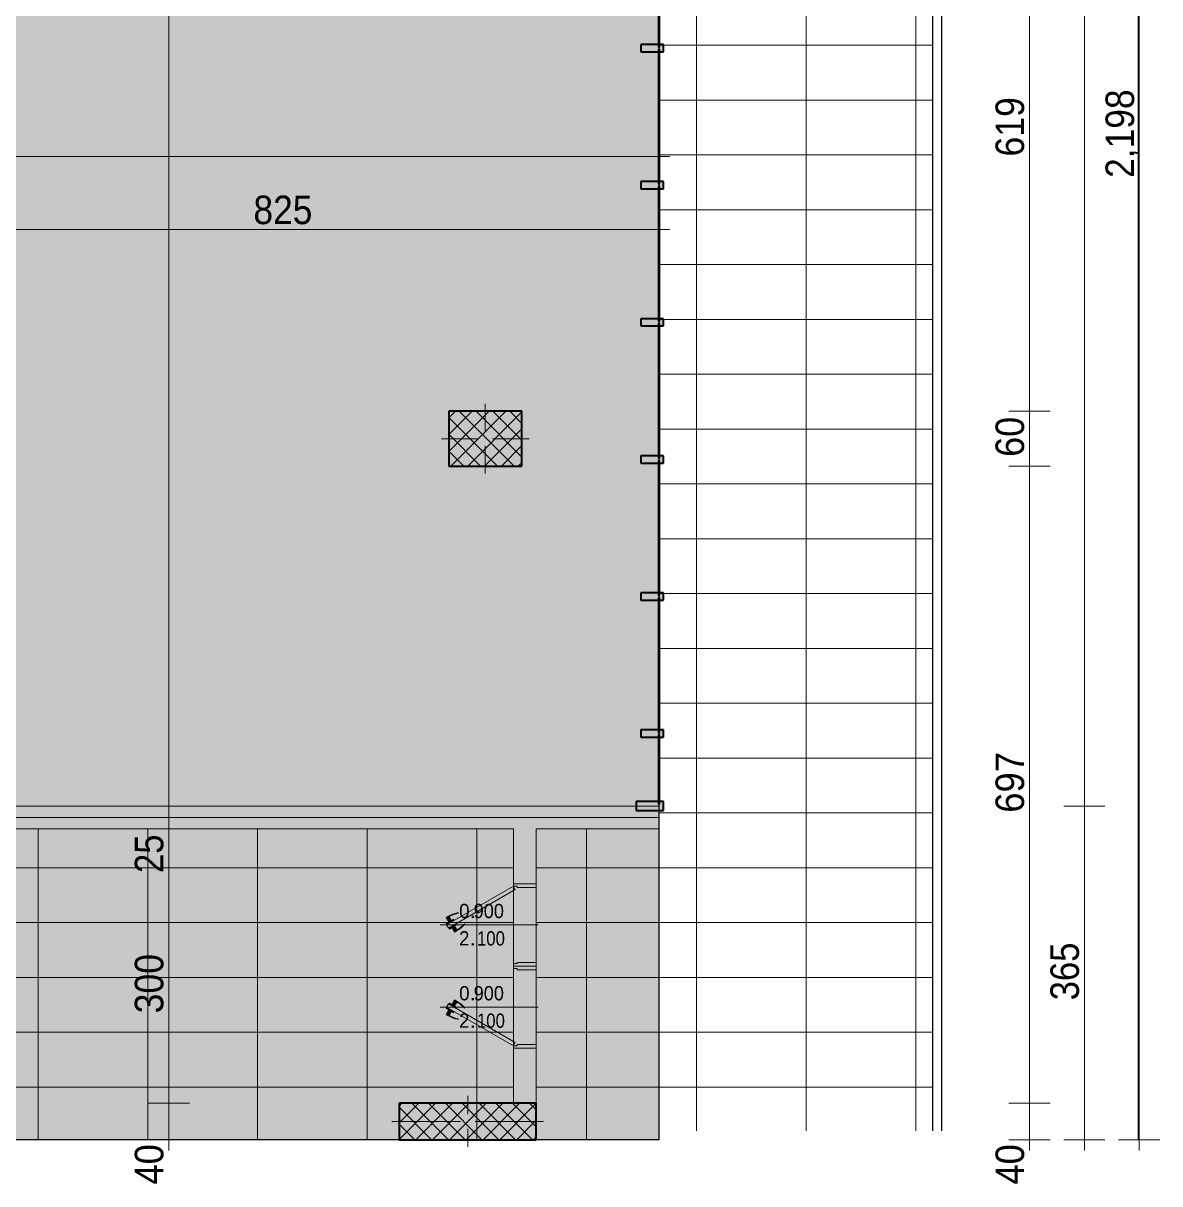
# Model space of a CAD drawing. Header units: centimetres. Extents: x -4080 to 264, y -122 to 2876.
# Drawn here: x -979 to 264, y 102 to 1372 of the extents above; entities that cross this region are included whole.
import ezdxf

# ---------------------------------------------------------------- set-up
doc = ezdxf.new("R2010")
doc.units = ezdxf.units.CM
for name, color, linetype, true_color in [('PDF_2D Drafting - General', 7, 'Continuous', 0x6a6a6a), ('PDF_Dimensioning - General', 7, 'Continuous', 0x0077b0), ('PDF_Structural - Bearing', 7, 'Continuous', 0xfd8379)]:
    doc.layers.add(name, color=color, linetype=linetype, true_color=true_color)
doc.layers.add('PDF_Finish - Wall', color=7, linetype='Continuous')
doc.styles.add('PDF Arial', font='arial.ttf')

msp = doc.modelspace()

# ---------------------------------------------------------------- hatches: boundary and pattern name
at = {"layer": 'PDF_2D Drafting - General', "true_color": 0xff9955, "transparency": 33554559}
msp.add_hatch(color=21, dxfattribs=at).paths.add_polyline_path([(-2086.6, 617.3), (-1962.3, 617.3), (-1962.3, 767.3), (-1840.7, 767.3), (-1840.7, 1069.8), (-1909.1, 1069.8), (-1909.1, 1558.8), (-1909.1, 2348.8), (-284, 2348.8), (-284, 502.8), (-1121.2, 502.8), (-1121.2, 900.6), (-1651.8, 900.6), (-1651.8, 490.5), (-1840.7, 490.5), (-2086.6, 490.5)])
at = {"layer": 'PDF_2D Drafting - General', "true_color": 0xe8e8e8, "transparency": 33554559}
msp.add_hatch(color=254, dxfattribs=at).paths.add_polyline_path([(-2088.7, 150.3), (-2088.7, 153), (-1354.3, 153), (-1354.3, 178), (-2076.2, 178), (-2076.2, 478), (-1354.3, 478), (-1354.3, 503), (-1354.3, 673.1), (-1354.3, 698), (-1354.3, 888.1), (-1133.7, 888.1), (-1133.7, 430.3), (-1108.6, 430.3), (-1108.6, 490.3), (-443.2, 490.3), (-443.2, 190.3), (-418.2, 190.3), (-418.2, 490.3), (-284, 490.3), (-284, 150.3)])
at = {"layer": 'PDF_Structural - Bearing', "true_color": 0xffffff, "transparency": 33554559}
for points in [[(-439.2, 427.5), (-443.2, 427.5), (-443.2, 430.3), (-418.2, 430.3), (-418.2, 426.3), (-439.2, 426.3)], [(-439.2, 427.5), (-443.2, 427.5), (-443.2, 430.3), (-418.2, 430.3), (-418.2, 426.3), (-439.2, 426.3)], [(-439.2, 343.1), (-439.2, 344.3), (-418.2, 344.3), (-418.2, 340.3), (-443.2, 340.3), (-443.2, 343.1)], [(-418.2, 344.3), (-418.2, 340.3), (-443.2, 340.3), (-443.2, 343.1), (-439.2, 343.1), (-439.2, 344.3)], [(-439.2, 337.5), (-443.2, 337.5), (-443.2, 340.3), (-418.2, 340.3), (-418.2, 336.3), (-439.2, 336.3)], [(-418.2, 336.3), (-439.2, 336.3), (-439.2, 337.5), (-443.2, 337.5), (-443.2, 340.3), (-418.2, 340.3)], [(-439.2, 253.1), (-439.2, 254.3), (-418.2, 254.3), (-418.2, 250.3), (-443.2, 250.3), (-443.2, 253.1)], [(-439.2, 253.1), (-439.2, 254.3), (-418.2, 254.3), (-418.2, 250.3), (-443.2, 250.3), (-443.2, 253.1)]]:
    msp.add_hatch(color=7, dxfattribs=at).paths.add_polyline_path(points)

# ---------------------------------------------------------------- linework, layer by layer
msp.add_lwpolyline([(240.5, 150.8), (240.5, 2348.8)])
at = {"layer": 'PDF_2D Drafting - General', "color": 254, "lineweight": 0, "true_color": 0xe8e8e8}
for points in [[(-243.1, 160), (-243.1, 2531.1)], [(-123.1, 160), (-123.1, 2531.1)], [(-3.1, 160), (-3.1, 2531.1)], [(-284, 1347.8), (15.2, 1347.8)], [(-284, 1287.8), (15.2, 1287.8)], [(-284, 1227.8), (15.2, 1227.8)], [(-284, 1167.8), (15.2, 1167.8)], [(-284, 1107.8), (15.2, 1107.8)], [(-284, 1047.8), (15.2, 1047.8)], [(-284, 987.8), (15.2, 987.8)], [(-284, 927.8), (15.2, 927.8)], [(-284, 867.8), (15.2, 867.8)], [(-284, 807.8), (15.2, 807.8)], [(-284, 747.8), (15.2, 747.8)], [(-284, 687.8), (15.2, 687.8)], [(-284, 627.8), (15.2, 627.8)], [(-284, 567.8), (15.2, 567.8)], [(-284, 507.8), (15.2, 507.8)], [(-443.2, 490.3), (-1108.6, 490.3)], [(-443.2, 190.3), (-443.2, 490.3)], [(-418.2, 490.3), (-418.2, 190.3)], [(-284, 490.3), (-418.2, 490.3)], [(-284, 150.3), (-284, 490.3)], [(-284, 447.8), (15.2, 447.8)], [(-284, 387.8), (15.2, 387.8)], [(-284, 327.8), (15.2, 327.8)], [(-284, 267.8), (15.2, 267.8)], [(-284, 207.8), (15.2, 207.8)], [(-418.2, 190.3), (-443.2, 190.3)], [(-2088.7, 150.3), (-284, 150.3)]]:
    msp.add_lwpolyline(points, dxfattribs=at)
at = {"layer": 'PDF_2D Drafting - General', "color": 216, "lineweight": 25, "true_color": 0x800080}
for points in [[(15.2, 2531.1), (15.2, 160)], [(25.2, 2531.1), (25.2, 160)], [(-284, 2348.8), (-284, 150.3)], [(-284, 150.3), (-2101.2, 150.3)]]:
    msp.add_lwpolyline(points, dxfattribs=at)
at = {"layer": 'PDF_2D Drafting - General', "color": 253, "lineweight": 20, "true_color": 0xaaaaaa}
for points in [[(-284, 502.8), (-284, 2348.8)], [(-1121.2, 502.8), (-284, 502.8)]]:
    msp.add_lwpolyline(points, dxfattribs=at)
at = {"layer": 'PDF_2D Drafting - General', "color": 7, "lineweight": 0, "true_color": 0xffffff}
for points in [[(-963.1, 150.3), (-963.1, 490.3)], [(-843.1, 150.3), (-843.1, 490.3)], [(-723.1, 150.3), (-723.1, 490.3)], [(-603.1, 150.3), (-603.1, 490.3)], [(-483.1, 150.3), (-483.1, 490.3)], [(-363.1, 150.3), (-363.1, 490.3)], [(-1108.6, 447.8), (-443.2, 447.8)], [(-418.2, 447.8), (-284, 447.8)], [(-2076.2, 387.8), (-443.2, 387.8)], [(-418.2, 387.8), (-284, 387.8)], [(-2076.2, 327.8), (-443.2, 327.8)], [(-418.2, 327.8), (-284, 327.8)], [(-2076.2, 267.8), (-443.2, 267.8)], [(-418.2, 267.8), (-284, 267.8)], [(-2076.2, 207.8), (-443.2, 207.8)], [(-418.2, 207.8), (-284, 207.8)]]:
    msp.add_lwpolyline(points, dxfattribs=at)
at = {"layer": 'PDF_Dimensioning - General', "lineweight": 18}
for points in [[(-820.2, 515.3), (-820.2, 2348.8)], [(181.3, 515.3), (181.3, 2348.8)], [(241.3, 150.3), (241.3, 2348.8)], [(121.3, 947.3), (121.3, 1566.3)], [(-284, 1203.4), (-284, 1248.4)], [(-1811.4, 1225.9), (-284, 1225.9)], [(-284, 1225.9), (-272, 1225.9)], [(-284, 1123.7), (-284, 1168.6)], [(-1108.6, 1146.1), (-284, 1146.1)], [(-284, 1146.1), (-272, 1146.1)], [(143.8, 947.3), (98.8, 947.3)], [(121.3, 887.3), (121.3, 947.3)], [(143.8, 887.3), (98.8, 887.3)], [(121.3, 190.3), (121.3, 887.3)], [(-797.7, 515.3), (-842.8, 515.3)], [(-820.2, 490.3), (-820.2, 515.3)], [(203.8, 515.3), (158.8, 515.3)], [(181.3, 150.3), (181.3, 515.3)], [(-797.7, 490.3), (-842.8, 490.3)], [(-820.2, 190.3), (-820.2, 490.3)], [(-797.7, 190.3), (-842.8, 190.3)], [(-820.2, 150.3), (-820.2, 190.3)], [(143.8, 190.3), (98.8, 190.3)], [(121.3, 150.3), (121.3, 190.3)], [(-797.7, 150.3), (-842.8, 150.3)], [(-820.2, 138.3), (-820.2, 150.3)], [(143.8, 150.3), (98.8, 150.3)], [(121.3, 138.3), (121.3, 150.3)], [(203.8, 150.3), (158.8, 150.3)], [(181.3, 138.3), (181.3, 150.3)], [(263.8, 150.3), (218.8, 150.3)], [(241.3, 138.3), (241.3, 150.3)]]:
    msp.add_lwpolyline(points, dxfattribs=at)
at = {"layer": 'PDF_Finish - Wall', "lineweight": 13}
for points in [[(-285, 1345.6), (-285, 1493.6)], [(-283, 1493.6), (-283, 1345.6)], [(-283, 1345.6), (-285, 1345.6)], [(-285, 1195.6), (-285, 1343.6)], [(-285, 1343.6), (-283, 1343.6)], [(-283, 1343.6), (-283, 1195.6)], [(-283, 1195.6), (-285, 1195.6)], [(-285, 1045.6), (-285, 1193.6)], [(-285, 1193.6), (-283, 1193.6)], [(-283, 1193.6), (-283, 1045.6)], [(-283, 1045.6), (-285, 1045.6)], [(-285, 895.6), (-285, 1043.6)], [(-285, 1043.6), (-283, 1043.6)], [(-283, 1043.6), (-283, 895.6)], [(-283, 895.6), (-285, 895.6)], [(-285, 745.6), (-285, 893.6)], [(-285, 893.6), (-283, 893.6)], [(-283, 893.6), (-283, 745.6)], [(-283, 745.6), (-285, 745.6)], [(-285, 595.6), (-285, 743.6)], [(-285, 743.6), (-283, 743.6)], [(-283, 743.6), (-283, 595.6)], [(-283, 595.6), (-285, 595.6)], [(-285, 517.3), (-285, 593.6)], [(-285, 593.6), (-283, 593.6)], [(-283, 593.6), (-283, 517.3)], [(-283, 517.3), (-285, 517.3)]]:
    msp.add_lwpolyline(points, dxfattribs=at)
at = {"layer": 'PDF_Finish - Wall', "lineweight": 35}
for points in [[(-304, 1348.6), (-304, 1340.6)], [(-279, 1348.6), (-304, 1348.6)], [(-279, 1340.6), (-279, 1348.6)], [(-304, 1340.6), (-279, 1340.6)], [(-304, 1198.6), (-304, 1190.6)], [(-279, 1198.6), (-304, 1198.6)], [(-279, 1190.6), (-279, 1198.6)], [(-304, 1190.6), (-279, 1190.6)], [(-304, 1048.6), (-304, 1040.6)], [(-279, 1048.6), (-304, 1048.6)], [(-279, 1040.6), (-279, 1048.6)], [(-304, 1040.6), (-279, 1040.6)], [(-304, 898.6), (-304, 890.6)], [(-279, 898.6), (-304, 898.6)], [(-304, 890.6), (-279, 890.6)], [(-279, 890.6), (-279, 898.6)], [(-304, 748.6), (-304, 740.6)], [(-279, 748.6), (-304, 748.6)], [(-304, 740.6), (-279, 740.6)], [(-279, 740.6), (-279, 748.6)], [(-304, 598.6), (-304, 590.6)], [(-279, 598.6), (-304, 598.6)], [(-279, 590.6), (-279, 598.6)], [(-304, 590.6), (-279, 590.6)], [(-309, 520.3), (-309, 510.3)], [(-279, 520.3), (-309, 520.3)], [(-309, 510.3), (-279, 510.3)], [(-279, 510.3), (-279, 520.3)]]:
    msp.add_lwpolyline(points, dxfattribs=at)
at = {"layer": 'PDF_Finish - Wall', "color": 7, "true_color": 0xe0f5ff, "transparency": 33554559}
for points in [[(-283, 1345.6), (-285, 1345.6), (-283, 1493.6), (-285, 1493.6)], [(-283, 1195.6), (-285, 1195.6), (-283, 1343.6), (-285, 1343.6)], [(-283, 1045.6), (-285, 1045.6), (-283, 1193.6), (-285, 1193.6)], [(-283, 895.6), (-285, 895.6), (-283, 1043.6), (-285, 1043.6)], [(-283, 745.6), (-285, 745.6), (-283, 893.6), (-285, 893.6)], [(-283, 595.6), (-285, 595.6), (-283, 743.6), (-285, 743.6)], [(-283, 517.3), (-285, 517.3), (-283, 593.6), (-285, 593.6)]]:
    msp.add_solid(points, dxfattribs=at)
at = {"layer": 'PDF_Finish - Wall', "color": 151, "true_color": 0x97cbff, "transparency": 33554559}
for points in [[(-279, 1348.6), (-279, 1340.6), (-304, 1348.6), (-304, 1340.6)], [(-279, 1198.6), (-279, 1190.6), (-304, 1198.6), (-304, 1190.6)], [(-279, 1048.6), (-279, 1040.6), (-304, 1048.6), (-304, 1040.6)], [(-279, 898.6), (-279, 890.6), (-304, 898.6), (-304, 890.6)], [(-279, 748.6), (-279, 740.6), (-304, 748.6), (-304, 740.6)], [(-279, 598.6), (-279, 590.6), (-304, 598.6), (-304, 590.6)], [(-279, 510.3), (-309, 510.3), (-279, 520.3), (-309, 520.3)]]:
    msp.add_solid(points, dxfattribs=at)
at = {"layer": 'PDF_Structural - Bearing', "color": 1, "lineweight": 0}
for points in [[(-474, 925.3), (-474, 955.3)], [(-482, 917.3), (-522, 917.3)], [(-474, 917.3), (-474, 917.3)], [(-466, 917.3), (-426, 917.3)], [(-474, 909.3), (-474, 879.3)], [(-493.2, 178.3), (-493.2, 198.3)], [(-501.2, 170.3), (-576.2, 170.3)], [(-493.2, 170.3), (-493.2, 170.3)], [(-485.2, 170.3), (-410.2, 170.3)], [(-493.2, 162.3), (-493.2, 142.3)]]:
    msp.add_lwpolyline(points, dxfattribs=at)
at = {"layer": 'PDF_Structural - Bearing', "lineweight": 13}
for points in [[(-514, 903.3), (-469.9, 947.3)], [(-514, 921.7), (-488.3, 947.3)], [(-514, 940.1), (-506.7, 947.3)], [(-460.8, 887.3), (-514, 940.4)], [(-511.5, 887.3), (-451.5, 947.3)], [(-442.5, 887.3), (-502.5, 947.3)], [(-493.2, 887.3), (-434, 946.5)], [(-434, 897.2), (-484.1, 947.3)], [(-434, 915.6), (-465.7, 947.3)], [(-434, 934), (-447.3, 947.3)], [(-474.8, 887.3), (-434, 928.1)], [(-479.2, 887.3), (-514, 922.1)], [(-497.6, 887.3), (-514, 903.7)], [(-456.4, 887.3), (-434, 909.7)], [(-438, 887.3), (-434, 891.4)], [(-568.2, 150.4), (-528.3, 190.3)], [(-568.2, 168.8), (-546.7, 190.3)], [(-568.2, 187.1), (-565.1, 190.3)], [(-532.8, 150.3), (-568.2, 185.8)], [(-514.4, 150.3), (-554.4, 190.3)], [(-549.9, 150.3), (-509.9, 190.3)], [(-496, 150.3), (-536, 190.3)], [(-531.6, 150.3), (-491.6, 190.3)], [(-477.6, 150.3), (-517.6, 190.3)], [(-513.2, 150.3), (-473.2, 190.3)], [(-459.2, 150.3), (-499.2, 190.3)], [(-494.8, 150.3), (-454.8, 190.3)], [(-440.8, 150.3), (-480.8, 190.3)], [(-476.4, 150.3), (-436.4, 190.3)], [(-422.4, 150.3), (-462.4, 190.3)], [(-458, 150.3), (-418.2, 190.1)], [(-418.2, 164.5), (-444.1, 190.3)], [(-418.2, 182.9), (-425.7, 190.3)], [(-551.1, 150.3), (-568.2, 167.4)], [(-439.6, 150.3), (-418.2, 171.7)], [(-421.2, 150.3), (-418.2, 153.3)]]:
    msp.add_lwpolyline(points, dxfattribs=at)
at = {"layer": 'PDF_Structural - Bearing', "color": 14, "lineweight": 35, "true_color": 0xa80f02}
for points in [[(-434, 947.3), (-514, 947.3)], [(-514, 947.3), (-514, 887.3)], [(-434, 887.3), (-434, 947.3)], [(-514, 887.3), (-434, 887.3)], [(-418.2, 190.3), (-568.2, 190.3)], [(-568.2, 190.3), (-568.2, 150.3)], [(-418.2, 150.3), (-418.2, 190.3)], [(-568.2, 150.3), (-418.2, 150.3)]]:
    msp.add_lwpolyline(points, dxfattribs=at)
at = {"layer": 'PDF_Structural - Bearing', "color": 7, "lineweight": 18}
for points in [[(-284, 515.3), (-1108.6, 515.3)], [(-284, 490.3), (-284, 515.3)], [(-1108.6, 490.3), (-443.2, 490.3)], [(-443.2, 490.3), (-443.2, 430.3)], [(-418.2, 490.3), (-284, 490.3)], [(-418.2, 430.3), (-418.2, 490.3)], [(-443.2, 430.3), (-418.2, 430.3)], [(-443.2, 250.3), (-443.2, 190.3)], [(-418.2, 250.3), (-443.2, 250.3)], [(-418.2, 190.3), (-418.2, 250.3)]]:
    msp.add_lwpolyline(points, dxfattribs=at)
at = {"layer": 'PDF_Structural - Bearing', "color": 8, "lineweight": 15, "true_color": 0x7f7f7f}
for points in [[(-516.3, 385.3), (-443.2, 427.5)], [(-441.2, 424), (-514.3, 381.8)], [(-443.2, 430.3), (-418.2, 430.3)], [(-443.2, 427.5), (-443.2, 430.3)], [(-443.2, 427.5), (-441.2, 424)], [(-439.2, 427.5), (-443.2, 427.5)], [(-439.2, 426.3), (-439.2, 427.5)], [(-418.2, 426.3), (-439.2, 426.3)], [(-418.2, 430.3), (-418.2, 426.3)], [(-516.2, 393.7), (-515, 394.4)], [(-516.2, 393.6), (-514.9, 394.3)], [(-515.8, 393), (-516.2, 393.7)], [(-514.6, 393.7), (-515.8, 393)], [(-515, 394.4), (-514.6, 393.7)], [(-514.9, 394.3), (-513.4, 395.2)], [(-514.6, 393.7), (-513.5, 394.3)], [(-513, 394.6), (-513.5, 394.3)], [(-513.5, 394.3), (-511.7, 391.2)], [(-513.4, 395.2), (-512.2, 395.9)], [(-513.4, 395.2), (-513, 394.6)], [(-511.9, 395.2), (-513, 394.6)], [(-512.2, 395.9), (-509.8, 397)], [(-509.5, 396.3), (-511.9, 395.2)], [(-509.8, 397), (-507.3, 397.9)], [(-507.1, 397.2), (-509.5, 396.3)], [(-507.3, 397.9), (-504.7, 398.6)], [(-504.5, 397.9), (-507.1, 397.2)], [(-504.7, 398.6), (-503.8, 398.7)], [(-503.7, 398.1), (-504.5, 397.9)], [(-503.8, 398.7), (-503.7, 398.1)], [(-523.2, 385.3), (-416.2, 385.3)], [(-516.8, 393.2), (-516.2, 393.6)], [(-516.4, 392.6), (-516.8, 393.2)], [(-516.7, 386.8), (-514.7, 388)], [(-516.7, 386.8), (-516.7, 386.8)], [(-516.7, 386.8), (-516.7, 386.8)], [(-516, 385.5), (-516.7, 386.8)], [(-516.4, 392.6), (-515.8, 393)], [(-514.6, 389.5), (-516.4, 392.6)], [(-514.3, 381.8), (-516.3, 385.3)], [(-515.9, 385.5), (-516, 385.5)], [(-515.9, 385.5), (-515.4, 385.8)], [(-514.7, 388), (-514.4, 388.2)], [(-514.7, 388), (-514.4, 388.1)], [(-511.7, 391.2), (-514.6, 389.5)], [(-514.4, 389.1), (-514, 389.3)], [(-514.3, 388.6), (-514.4, 389.1)], [(-514.4, 388.2), (-514.3, 388.6)], [(-514.4, 388.1), (-513.7, 388.5)], [(-514.3, 389.7), (-514.3, 389.7)], [(-514, 389.3), (-514.3, 389.7)], [(-514, 389.3), (-513.9, 389.3)], [(-514, 389.3), (-514, 389.3)], [(-514, 389.3), (-514, 389.3)], [(-513.9, 389.3), (-513.6, 389.5)], [(-513.9, 382.1), (-513.4, 382.4)], [(-513.9, 382), (-513.9, 382.1)], [(-513.2, 380.8), (-513.9, 382)], [(-513.7, 388.5), (-512.8, 389.1)], [(-513.6, 389.5), (-513.2, 389.8)], [(-513.2, 389.8), (-512.7, 390)], [(-511.2, 381.9), (-513.2, 380.8)], [(-512.8, 389.1), (-511.8, 389.6)], [(-512.7, 390), (-512.4, 390.2)], [(-512.5, 390.7), (-512.5, 390.7)], [(-512.5, 390.7), (-512.3, 390.3)], [(-512.4, 390.2), (-512.3, 390.3)], [(-512.3, 390.3), (-511.9, 390.5)], [(-512.3, 390.3), (-512.3, 390.3)], [(-512.3, 390.3), (-512.3, 390.3)], [(-511.9, 390.5), (-511.6, 390.2)], [(-511.8, 389.6), (-511.1, 390)], [(-511.6, 390.2), (-511.2, 390.1)], [(-511.2, 390.1), (-510.9, 390.2)], [(-511.2, 381.9), (-510.9, 382.1)], [(-510.8, 382), (-511.2, 381.9)], [(-511.1, 390), (-510.9, 390.2)], [(-510.9, 390.2), (-508.8, 391.4)], [(-510.9, 382.1), (-510.2, 382.5)], [(-510.5, 381.9), (-510.8, 382)], [(-510.1, 381.6), (-510.5, 381.9)], [(-510.2, 382.5), (-509.3, 383)], [(-509.7, 381.8), (-510.1, 381.6)], [(-509.8, 381.2), (-506.9, 382.9)], [(-508, 378.1), (-509.8, 381.2)], [(-509.7, 381.8), (-509.6, 381.9)], [(-509.5, 381.4), (-509.7, 381.8)], [(-509.7, 381.8), (-509.7, 381.8)], [(-509.7, 381.8), (-509.7, 381.8)], [(-509.6, 381.9), (-509.3, 382.1)], [(-509.5, 381.4), (-509.5, 381.4)], [(-509.3, 383), (-508.3, 383.6)], [(-509.3, 382.1), (-508.9, 382.3)], [(-508.9, 382.3), (-508.4, 382.6)], [(-508.8, 391.4), (-508.8, 391.4)], [(-508.8, 391.4), (-508.8, 391.4)], [(-508.8, 391.4), (-508.1, 390.1)], [(-508.6, 389.8), (-508.1, 390.1)], [(-508.4, 382.6), (-508.1, 382.8)], [(-508.3, 383.6), (-507.6, 384)], [(-508.1, 390.1), (-508.1, 390.1)], [(-508.1, 382.8), (-508, 382.8)], [(-507.6, 383), (-508, 382.8)], [(-508, 382.8), (-507.7, 382.4)], [(-508, 382.8), (-508, 382.8)], [(-508, 382.8), (-508, 382.8)], [(-507.6, 383.9), (-507.7, 383.5)], [(-507.7, 383.5), (-507.6, 383)], [(-507.7, 382.4), (-507.7, 382.4)], [(-507.6, 384), (-507.3, 384.1)], [(-507.3, 384.1), (-507.6, 383.9)], [(-505.3, 385.3), (-507.3, 384.1)], [(-506.9, 382.9), (-505.1, 379.8)], [(-506.6, 386.3), (-506.1, 386.6)], [(-506.1, 386.6), (-505.3, 385.3)], [(-506.1, 386.6), (-506.1, 386.6)], [(-505.3, 385.3), (-505.3, 385.3)], [(-505.3, 385.3), (-505.3, 385.3)], [(-503.5, 380.7), (-501.4, 382.2)], [(-500.9, 381.6), (-503.1, 380.1)], [(-501.4, 382.2), (-499.4, 383.9)], [(-498.9, 383.4), (-500.9, 381.6)], [(-499.4, 383.9), (-497.5, 385.7)], [(-497, 385.3), (-498.9, 383.4)], [(-497.5, 385.7), (-497, 386.4)], [(-497, 386.4), (-496.4, 385.9)], [(-496.4, 385.9), (-497, 385.3)], [(-513.2, 380.8), (-513.2, 380.7)], [(-513.2, 380.7), (-513.2, 380.8)], [(-507.4, 378.4), (-508, 378.1)], [(-507.7, 377.5), (-508, 378.1)], [(-507.1, 377.8), (-507.7, 377.5)], [(-507.4, 378.4), (-506.2, 379.1)], [(-507, 377.7), (-507.4, 378.4)], [(-505.9, 378.5), (-507.1, 377.8)], [(-505.8, 378.4), (-507, 377.7)], [(-505.1, 379.8), (-506.2, 379.1)], [(-506.2, 379.1), (-505.8, 378.4)], [(-504.3, 379.4), (-505.9, 378.5)], [(-505.1, 379.8), (-504.6, 380)], [(-504.6, 380), (-503.5, 380.7)], [(-504.6, 380), (-504.3, 379.4)], [(-503.1, 380.1), (-504.3, 379.4)], [(-443.2, 343.1), (-439.2, 343.1)], [(-443.2, 340.3), (-443.2, 343.1)], [(-439.2, 344.3), (-418.2, 344.3)], [(-439.2, 343.1), (-439.2, 344.3)], [(-418.2, 344.3), (-418.2, 340.3)], [(-443.2, 337.5), (-443.2, 340.3)], [(-418.2, 340.3), (-443.2, 340.3)], [(-439.2, 337.5), (-443.2, 337.5)], [(-439.2, 336.3), (-439.2, 337.5)], [(-418.2, 336.3), (-439.2, 336.3)], [(-418.2, 340.3), (-418.2, 336.3)], [(-523.2, 295.3), (-416.2, 295.3)], [(-516.7, 293.8), (-516, 295.1)], [(-514.7, 292.6), (-516.7, 293.8)], [(-516.7, 293.8), (-516.7, 293.8)], [(-516.7, 293.8), (-516.7, 293.8)], [(-516.3, 295.3), (-514.3, 298.8)], [(-443.2, 253.1), (-516.3, 295.3)], [(-516, 295.1), (-515.9, 295.1)], [(-515.9, 295.1), (-515.4, 294.8)], [(-514.7, 292.6), (-514.4, 292.4)], [(-514.4, 292.3), (-514.7, 292.6)], [(-514.4, 292.4), (-513.7, 292)], [(-514.3, 292), (-514.4, 292.3)], [(-514.3, 298.8), (-441.2, 256.5)], [(-513.9, 298.5), (-513.2, 299.8)], [(-513.9, 298.5), (-513.4, 298.2)], [(-513.9, 298.5), (-513.9, 298.5)], [(-513.2, 299.8), (-511.2, 298.7)], [(-513.2, 299.8), (-513.2, 299.8)], [(-513.2, 299.8), (-513.2, 299.8)], [(-511.2, 298.7), (-510.9, 298.5)], [(-511.2, 298.7), (-510.8, 298.6)], [(-510.9, 298.5), (-510.2, 298.1)], [(-510.8, 298.6), (-510.5, 298.7)], [(-510.5, 298.7), (-510.1, 298.9)], [(-510.2, 298.1), (-509.3, 297.5)], [(-510.1, 298.9), (-509.7, 298.7)], [(-509.8, 299.4), (-508, 302.5)], [(-506.9, 297.7), (-509.8, 299.4)], [(-509.7, 298.8), (-509.5, 299.2)], [(-509.7, 298.7), (-509.7, 298.8)], [(-509.7, 298.7), (-509.6, 298.7)], [(-509.7, 298.7), (-509.7, 298.7)], [(-509.6, 298.7), (-509.3, 298.5)], [(-509.5, 299.2), (-509.5, 299.2)], [(-509.3, 298.5), (-508.9, 298.2)], [(-509.3, 297.5), (-508.3, 297)], [(-508.9, 298.2), (-508.4, 298)], [(-508.4, 298), (-508.1, 297.8)], [(-508.3, 297), (-507.6, 296.6)], [(-508.1, 297.8), (-508, 297.7)], [(-508, 302.5), (-507.7, 303.1)], [(-508, 302.5), (-507.4, 302.1)], [(-507.7, 298.2), (-508, 297.7)], [(-508, 297.7), (-508, 297.7)], [(-508, 297.7), (-508, 297.7)], [(-508, 297.7), (-507.6, 297.5)], [(-507.7, 303.1), (-507.1, 302.8)], [(-507.7, 298.2), (-507.7, 298.2)], [(-507.6, 297.5), (-507.7, 297.1)], [(-507.7, 297.1), (-507.6, 296.7)], [(-507.6, 296.7), (-507.3, 296.5)], [(-507.6, 296.6), (-507.3, 296.5)], [(-507.4, 302.1), (-507, 302.8)], [(-506.2, 301.4), (-507.4, 302.1)], [(-507.3, 296.5), (-505.3, 295.3)], [(-507.1, 302.8), (-505.9, 302.1)], [(-507, 302.8), (-505.8, 302.1)], [(-505.1, 300.8), (-506.9, 297.7)], [(-506.6, 294.3), (-506.1, 294)], [(-505.8, 302.1), (-506.2, 301.4)], [(-506.2, 301.4), (-505.1, 300.8)], [(-505.3, 295.3), (-506.1, 294)], [(-506.1, 294), (-506.1, 294)], [(-505.9, 302.1), (-504.3, 301.2)], [(-505.3, 295.3), (-505.3, 295.3)], [(-505.3, 295.3), (-505.3, 295.3)], [(-504.6, 300.5), (-505.1, 300.8)], [(-504.3, 301.2), (-504.6, 300.5)], [(-503.5, 299.9), (-504.6, 300.5)], [(-504.3, 301.2), (-503.1, 300.5)], [(-501.4, 298.4), (-503.5, 299.9)], [(-503.1, 300.5), (-500.9, 298.9)], [(-499.4, 296.7), (-501.4, 298.4)], [(-500.9, 298.9), (-498.9, 297.2)], [(-497.5, 294.9), (-499.4, 296.7)], [(-498.9, 297.2), (-497, 295.3)], [(-497, 294.2), (-497.5, 294.9)], [(-497, 295.3), (-496.4, 294.7)], [(-496.4, 294.7), (-497, 294.2)], [(-516.8, 287.3), (-516.4, 287.9)], [(-516.2, 287), (-516.8, 287.3)], [(-516.4, 287.9), (-514.6, 291.1)], [(-515.8, 287.6), (-516.4, 287.9)], [(-516.2, 286.9), (-515.8, 287.6)], [(-514.9, 286.3), (-516.2, 287)], [(-515, 286.2), (-516.2, 286.9)], [(-515.8, 287.6), (-514.6, 286.9)], [(-514.6, 286.9), (-515, 286.2)], [(-513.4, 285.4), (-514.9, 286.3)], [(-514.6, 291.1), (-511.7, 289.4)], [(-513.5, 286.3), (-514.6, 286.9)], [(-514.4, 291.5), (-514.3, 292)], [(-514, 291.3), (-514.4, 291.5)], [(-514.3, 290.9), (-514, 291.3)], [(-514.3, 290.9), (-514.3, 290.9)], [(-514, 291.3), (-513.9, 291.2)], [(-514, 291.3), (-514, 291.3)], [(-514, 291.3), (-514, 291.3)], [(-513.9, 291.2), (-513.6, 291)], [(-513.7, 292), (-512.8, 291.5)], [(-513.6, 291), (-513.2, 290.8)], [(-511.7, 289.4), (-513.5, 286.3)], [(-513.5, 286.3), (-513, 286)], [(-513, 286), (-513.4, 285.4)], [(-512.2, 284.7), (-513.4, 285.4)], [(-513.2, 290.8), (-512.7, 290.5)], [(-513, 286), (-511.9, 285.3)], [(-512.8, 291.5), (-511.8, 290.9)], [(-512.7, 290.5), (-512.4, 290.4)], [(-512.3, 290.3), (-512.5, 289.9)], [(-512.5, 289.9), (-512.5, 289.9)], [(-512.4, 290.4), (-512.3, 290.3)], [(-512.3, 290.3), (-512.3, 290.3)], [(-512.3, 290.3), (-512.3, 290.3)], [(-511.9, 290.1), (-512.3, 290.3)], [(-509.8, 283.6), (-512.2, 284.7)], [(-511.6, 290.4), (-511.9, 290.1)], [(-511.9, 285.3), (-509.5, 284.2)], [(-511.8, 290.9), (-511.1, 290.5)], [(-511.2, 290.5), (-511.6, 290.4)], [(-510.9, 290.4), (-511.2, 290.5)], [(-511.1, 290.5), (-510.9, 290.4)], [(-508.8, 289.2), (-510.9, 290.4)], [(-507.3, 282.7), (-509.8, 283.6)], [(-509.5, 284.2), (-507.1, 283.3)], [(-508.1, 290.5), (-508.8, 289.2)], [(-508.8, 289.2), (-508.8, 289.2)], [(-508.8, 289.2), (-508.8, 289.2)], [(-508.6, 290.8), (-508.1, 290.5)], [(-508.1, 290.5), (-508.1, 290.5)], [(-504.7, 282), (-507.3, 282.7)], [(-507.1, 283.3), (-504.5, 282.7)], [(-503.8, 281.8), (-504.7, 282)], [(-504.5, 282.7), (-503.7, 282.5)], [(-503.7, 282.5), (-503.8, 281.8)], [(-441.2, 256.5), (-443.2, 253.1)], [(-439.2, 253.1), (-439.2, 254.3)], [(-439.2, 254.3), (-418.2, 254.3)], [(-418.2, 254.3), (-418.2, 250.3)], [(-443.2, 250.3), (-443.2, 253.1)], [(-443.2, 253.1), (-439.2, 253.1)], [(-418.2, 250.3), (-443.2, 250.3)]]:
    msp.add_lwpolyline(points, dxfattribs=at)
at = {"layer": 'PDF_Structural - Bearing', "color": 7, "lineweight": 0, "true_color": 0xffffff}
for points in [[(-443.2, 343.1), (-443.2, 427.5)], [(-418.2, 426.3), (-418.2, 344.3)], [(-443.2, 253.1), (-443.2, 337.5)], [(-418.2, 336.3), (-418.2, 254.3)]]:
    msp.add_lwpolyline(points, dxfattribs=at)
at = {"layer": 'PDF_Structural - Bearing', "color": 7, "true_color": 0xffffff, "transparency": 33554559}
for points in [[(-434, 947.3), (-434, 887.3), (-514, 947.3), (-514, 887.3)], [(-443.2, 427.5), (-441.2, 424), (-516.3, 385.3), (-514.3, 381.8)], [(-516.3, 385.3), (-443.2, 427.5), (-514.3, 381.8), (-441.2, 424)], [(-443.2, 340.3), (-443.2, 430.3), (-418.2, 340.3), (-418.2, 430.3)], [(-516.4, 392.6), (-513.5, 394.3), (-514.6, 389.5), (-511.7, 391.2)], [(-514.6, 393.7), (-515.8, 393), (-515, 394.4), (-516.2, 393.7)], [(-514.9, 394.3), (-513.4, 395.2), (-514.6, 393.7), (-513, 394.6)], [(-511.9, 395.2), (-513.4, 395.2), (-512.2, 395.9)], [(-511.9, 395.2), (-513, 394.6), (-513.4, 395.2)], [(-509.8, 397), (-509.5, 396.3), (-512.2, 395.9)], [(-509.5, 396.3), (-511.9, 395.2), (-512.2, 395.9)], [(-507.3, 397.9), (-507.1, 397.2), (-509.8, 397)], [(-509.8, 397), (-507.1, 397.2), (-509.5, 396.3)], [(-504.5, 397.9), (-507.3, 397.9), (-504.7, 398.6)], [(-504.5, 397.9), (-507.1, 397.2), (-507.3, 397.9)], [(-503.7, 398.1), (-504.7, 398.6), (-503.8, 398.7)], [(-503.7, 398.1), (-504.5, 397.9), (-504.7, 398.6)], [(-516.8, 393.2), (-516.2, 393.6), (-516.4, 392.6), (-515.8, 393)], [(-516.7, 386.8), (-516.2, 387.1), (-516, 385.5), (-515.4, 385.8)], [(-514.7, 387.9), (-514, 386.7), (-516.2, 387.1), (-515.4, 385.8)], [(-515.4, 385.8), (-515.4, 385.8), (-516, 385.5), (-515.9, 385.5)], [(-512.8, 389.1), (-512.8, 389.1), (-514.7, 387.9)], [(-512.8, 389.1), (-512, 387.8), (-514.7, 387.9), (-514, 386.7)], [(-514.7, 388), (-514.4, 388.2), (-514.4, 388.1), (-514.2, 388.4)], [(-514.2, 389.2), (-514.1, 388.7), (-514.4, 389.1), (-514.3, 388.6)], [(-514.4, 388.2), (-514.3, 388.6), (-514.2, 388.4), (-514.1, 388.7)], [(-514.4, 388.1), (-514.2, 388.4), (-513.7, 388.5), (-513.6, 388.7)], [(-514.3, 389.7), (-514.2, 389.8), (-514.3, 389.7), (-514.2, 389.8)], [(-514.2, 389.8), (-513.9, 389.4), (-514.3, 389.7), (-514, 389.3)], [(-514.2, 389.8), (-513.8, 390), (-514.2, 389.8), (-513.8, 390)], [(-513.8, 390), (-513.6, 389.5), (-514.2, 389.8), (-513.9, 389.4)], [(-514.2, 389.2), (-513.8, 389.4), (-514.1, 388.7), (-513.6, 389)], [(-514.1, 388.7), (-513.6, 389), (-514.2, 388.4), (-513.6, 388.7)], [(-513.9, 389.4), (-513.6, 389.5), (-513.9, 389.3), (-513.6, 389.5)], [(-513.9, 382), (-513.4, 382.4), (-513.2, 380.8), (-512.7, 381.1)], [(-513.4, 382.4), (-513.4, 382.4), (-513.9, 382.1), (-513.9, 382)], [(-513.4, 390.2), (-513.4, 390.2), (-513.8, 390)], [(-513.8, 390), (-513.4, 390.2), (-513.6, 389.5), (-513.2, 389.8)], [(-513.2, 389.8), (-512.9, 389.4), (-513.8, 389.4), (-513.6, 389)], [(-513.6, 388.7), (-512.8, 389.2), (-513.7, 388.5), (-512.8, 389.1)], [(-513.6, 389.5), (-513.2, 389.8), (-513.6, 389.5), (-513.2, 389.8)], [(-513.6, 389), (-512.9, 389.4), (-513.6, 388.7), (-512.8, 389.2)], [(-513, 390.5), (-512.7, 390), (-513.4, 390.2), (-513.2, 389.8)], [(-511.2, 381.9), (-512.7, 381.1), (-512, 383.2), (-513.4, 382.4)], [(-512.6, 390.1), (-512.2, 389.8), (-513.2, 389.8), (-512.9, 389.4)], [(-512.7, 381.1), (-512.7, 381.1), (-513.2, 380.8), (-513.2, 380.7)], [(-513, 390.5), (-512.7, 390.7), (-513, 390.5), (-512.6, 390.6)], [(-512.6, 390.6), (-512.4, 390.2), (-513, 390.5), (-512.7, 390)], [(-512.2, 389.8), (-512, 389.6), (-512.9, 389.4), (-512.8, 389.2)], [(-512.8, 389.1), (-510.8, 390.2), (-512, 387.8), (-510, 388.9)], [(-512, 389.6), (-511.8, 389.6), (-512.8, 389.2), (-512.8, 389.1)], [(-512.5, 390.7), (-512.5, 390.7), (-512.7, 390.7), (-512.6, 390.6)], [(-512.7, 390), (-512.4, 390.2), (-512.7, 390), (-512.4, 390.2)], [(-511.2, 381.9), (-512.7, 381.1), (-511.2, 381.9), (-512.7, 381.1)], [(-512.5, 390.7), (-512.3, 390.3), (-512.6, 390.6), (-512.4, 390.2)], [(-512.1, 390.4), (-511.7, 390.1), (-512.6, 390.1), (-512.2, 389.8)], [(-511.7, 390.1), (-511.4, 390), (-512.2, 389.8), (-512, 389.6)], [(-512.1, 390.4), (-511.9, 390.5), (-511.7, 390.1), (-511.6, 390.2)], [(-511.4, 390), (-511.1, 390), (-512, 389.6), (-511.8, 389.6)], [(-512, 383.2), (-510, 384.3), (-511.2, 381.9), (-509.3, 383)], [(-511.6, 390.2), (-511.2, 390.1), (-511.7, 390.1), (-511.4, 390)], [(-511.4, 390), (-511.2, 390.1), (-511.1, 390), (-510.9, 390.2)], [(-511.2, 381.9), (-509.3, 383), (-511.2, 381.9), (-509.3, 383)], [(-511.2, 381.9), (-510.9, 382.1), (-510.8, 382), (-510.6, 382.1)], [(-510.2, 382.5), (-510, 382.5), (-510.9, 382.1), (-510.6, 382.1)], [(-510.8, 390.2), (-509.3, 391.1), (-510.8, 390.2), (-509.3, 391.1)], [(-509.3, 391.1), (-508.6, 389.8), (-510.8, 390.2), (-510, 388.9)], [(-510.8, 382), (-510.6, 382.1), (-510.5, 381.9), (-510.3, 382)], [(-510.6, 382.1), (-510, 382.5), (-510.3, 382), (-509.8, 382.3)], [(-510.3, 382), (-509.9, 381.7), (-510.5, 381.9), (-510.1, 381.6)], [(-510.3, 382), (-509.8, 382.3), (-509.9, 381.7), (-509.5, 382)], [(-509.3, 383), (-509.2, 382.9), (-510.2, 382.5), (-510, 382.5)], [(-508.6, 389.8), (-508.6, 389.8), (-510, 388.9)], [(-508, 385.5), (-507.3, 384.2), (-510, 384.3), (-509.3, 383)], [(-509.1, 382.7), (-509.8, 382.3), (-509.2, 382.9), (-510, 382.5)], [(-506.9, 382.9), (-505.1, 379.8), (-509.8, 381.2), (-508, 378.1)], [(-508.9, 382.3), (-509.5, 382), (-509.1, 382.7), (-509.8, 382.3)], [(-509.6, 381.9), (-509.4, 381.5), (-509.7, 381.8), (-509.5, 381.4)], [(-509.7, 381.8), (-509.6, 381.9), (-509.7, 381.8), (-509.6, 381.9)], [(-509.3, 382.1), (-509, 381.7), (-509.6, 381.9), (-509.4, 381.5)], [(-509.6, 381.9), (-509.3, 382.1), (-509.6, 381.9), (-509.3, 382.1)], [(-509.5, 381.4), (-509.4, 381.5), (-509.5, 381.4), (-509.4, 381.5)], [(-509.3, 391.1), (-508.8, 391.4), (-509.3, 391.1), (-508.8, 391.4)], [(-508.8, 391.4), (-508.1, 390.1), (-509.3, 391.1), (-508.6, 389.8)], [(-509.3, 383), (-507.3, 384.2), (-509.3, 383), (-507.3, 384.2)], [(-508.3, 383.6), (-508.4, 383.4), (-509.3, 383), (-509.2, 382.9)], [(-508.6, 381.9), (-509, 381.7), (-508.9, 382.3), (-509.3, 382.1)], [(-508.9, 382.3), (-509.3, 382.1), (-508.9, 382.3), (-509.3, 382.1)], [(-508.4, 383.1), (-509.1, 382.7), (-508.4, 383.4), (-509.2, 382.9)], [(-508.2, 382.7), (-508.9, 382.3), (-508.4, 383.1), (-509.1, 382.7)], [(-508.6, 381.9), (-509, 381.7), (-508.6, 381.9), (-509, 381.7)], [(-508.2, 382.2), (-508.6, 381.9), (-508.4, 382.6), (-508.9, 382.3)], [(-508.4, 382.6), (-508.9, 382.3), (-508.4, 382.6), (-508.9, 382.3)], [(-508.2, 382.1), (-508.6, 381.9), (-508.2, 382.2), (-508.6, 381.9)], [(-508.4, 383.4), (-508.3, 383.6), (-507.8, 383.7), (-507.6, 384)], [(-507.8, 383.7), (-507.9, 383.4), (-508.4, 383.4), (-508.4, 383.1)], [(-507.9, 383.4), (-507.8, 382.9), (-508.4, 383.1), (-508.2, 382.7)], [(-508.4, 382.6), (-508.1, 382.8), (-508.2, 382.2), (-507.9, 382.3)], [(-508.2, 382.2), (-507.9, 382.3), (-508.2, 382.1), (-507.9, 382.3)], [(-508.1, 382.8), (-508, 382.8), (-507.9, 382.3), (-507.7, 382.4)], [(-508.1, 382.8), (-508, 382.8), (-508.1, 382.8), (-508, 382.8)], [(-505.9, 385), (-507.3, 384.2), (-506.6, 386.3), (-508, 385.5)], [(-506.6, 386.3), (-508, 385.5), (-506.6, 386.3), (-508, 385.5)], [(-507.9, 383.4), (-507.8, 383.7), (-507.7, 383.5), (-507.6, 383.9)], [(-507.9, 383.4), (-507.7, 383.5), (-507.8, 382.9), (-507.6, 383)], [(-507.9, 382.3), (-507.7, 382.4), (-507.9, 382.3), (-507.7, 382.4)], [(-507.8, 383.7), (-507.6, 384), (-507.6, 383.9), (-507.3, 384.1)], [(-505.8, 385), (-507.3, 384.2), (-505.9, 385), (-507.3, 384.2)], [(-506.1, 386.6), (-505.3, 385.3), (-506.6, 386.3), (-505.9, 385)], [(-505.3, 385.3), (-505.3, 385.3), (-505.9, 385), (-505.8, 385)], [(-501.4, 382.2), (-503.1, 380.1), (-503.5, 380.7)], [(-501.4, 382.2), (-500.9, 381.6), (-503.1, 380.1)], [(-499.4, 383.9), (-500.9, 381.6), (-501.4, 382.2)], [(-500.9, 381.6), (-499.4, 383.9), (-498.9, 383.4)], [(-497.5, 385.7), (-498.9, 383.4), (-499.4, 383.9)], [(-497.5, 385.7), (-497, 385.3), (-498.9, 383.4)], [(-497, 386.4), (-497, 385.3), (-497.5, 385.7)], [(-497, 386.4), (-496.4, 385.9), (-497, 385.3)], [(-507.4, 378.4), (-507.1, 377.8), (-508, 378.1), (-507.7, 377.5)], [(-506.2, 379.1), (-505.8, 378.4), (-507.4, 378.4), (-507, 377.7)], [(-504.6, 380), (-504.3, 379.4), (-506.2, 379.1), (-505.9, 378.5)], [(-503.5, 380.7), (-504.3, 379.4), (-504.6, 380)], [(-503.5, 380.7), (-503.1, 380.1), (-504.3, 379.4)], [(-443.2, 340.3), (-418.2, 340.3), (-443.2, 250.3), (-418.2, 250.3)], [(-516.7, 293.8), (-516, 295.1), (-516.2, 293.5), (-515.4, 294.7)], [(-516.7, 293.8), (-516.2, 293.5), (-516.7, 293.8), (-516.2, 293.5)], [(-516.3, 295.3), (-514.3, 298.8), (-443.2, 253.1), (-441.2, 256.5)], [(-516.3, 295.3), (-514.3, 298.8), (-443.2, 253.1), (-441.2, 256.5)], [(-514.7, 292.6), (-516.2, 293.5), (-514, 293.9), (-515.4, 294.7)], [(-514.7, 292.6), (-516.2, 293.5), (-514.7, 292.6), (-516.2, 293.5)], [(-515.9, 295.1), (-515.4, 294.8), (-516, 295.1), (-515.4, 294.7)], [(-514, 293.9), (-515.4, 294.7), (-514, 293.9), (-515.4, 294.8)], [(-514, 293.9), (-512, 292.8), (-514.7, 292.6), (-512.8, 291.5)], [(-514.7, 292.6), (-514.4, 292.4), (-514.4, 292.3), (-514.2, 292.2)], [(-513.7, 292), (-513.6, 291.9), (-514.4, 292.4), (-514.2, 292.2)], [(-514.2, 292.2), (-514.1, 291.9), (-514.4, 292.3), (-514.3, 292)], [(-514.2, 292.2), (-513.6, 291.9), (-514.1, 291.9), (-513.6, 291.6)], [(-513.2, 299.8), (-512.7, 299.5), (-513.9, 298.5), (-513.4, 298.2)], [(-513.9, 298.5), (-513.4, 298.2), (-513.9, 298.5), (-513.4, 298.2)], [(-511.2, 298.7), (-512, 297.4), (-512.7, 299.5), (-513.4, 298.2)], [(-513.4, 298.2), (-512, 297.4), (-513.4, 298.2), (-512, 297.4)], [(-512, 292.8), (-510, 291.6), (-512.8, 291.5), (-510.8, 290.4)], [(-511.2, 298.7), (-509.3, 297.5), (-512, 297.4), (-510, 296.3)], [(-512, 297.4), (-510, 296.3), (-512, 297.4), (-510, 296.3)], [(-512, 292.8), (-510, 291.7), (-512, 292.8), (-510, 291.6)], [(-510.8, 298.6), (-510.6, 298.4), (-511.2, 298.7), (-510.9, 298.5)], [(-511.2, 298.7), (-509.3, 297.5), (-511.2, 298.7), (-509.3, 297.5)], [(-510.6, 298.4), (-510, 298.1), (-510.9, 298.5), (-510.2, 298.1)], [(-510.5, 298.7), (-510.3, 298.5), (-510.8, 298.6), (-510.6, 298.4)], [(-510.3, 298.5), (-509.8, 298.2), (-510.6, 298.4), (-510, 298.1)], [(-510.5, 298.7), (-510.1, 298.9), (-510.3, 298.5), (-509.9, 298.9)], [(-510.3, 298.5), (-509.9, 298.9), (-509.8, 298.2), (-509.5, 298.6)], [(-510.2, 298.1), (-510, 298.1), (-509.3, 297.5), (-509.2, 297.6)], [(-509.1, 297.9), (-509.2, 297.6), (-509.8, 298.2), (-510, 298.1)], [(-509.3, 297.5), (-507.3, 296.4), (-510, 296.3), (-508, 295.1)], [(-508, 302.5), (-505.1, 300.8), (-509.8, 299.4), (-506.9, 297.7)], [(-508.9, 298.2), (-509.1, 297.9), (-509.5, 298.6), (-509.8, 298.2)], [(-509.7, 298.8), (-509.5, 299.2), (-509.6, 298.7), (-509.4, 299.1)], [(-509.7, 298.7), (-509.7, 298.8), (-509.6, 298.7)], [(-509.6, 298.7), (-509.4, 299.1), (-509.3, 298.5), (-509, 298.9)], [(-509.6, 298.7), (-509.3, 298.5), (-509.6, 298.7), (-509.3, 298.5)], [(-509.5, 299.2), (-509.5, 299.2), (-509.4, 299.1)], [(-508.6, 298.7), (-508.9, 298.2), (-509, 298.9), (-509.3, 298.5)], [(-509.3, 297.5), (-509.2, 297.6), (-508.3, 297), (-508.4, 297.2)], [(-508.4, 297.5), (-508.4, 297.2), (-509.1, 297.9), (-509.2, 297.6)], [(-508.2, 297.9), (-508.4, 297.5), (-508.9, 298.2), (-509.1, 297.9)], [(-508.2, 298.4), (-508.4, 298), (-508.6, 298.7), (-508.9, 298.2)], [(-508.4, 298), (-508.4, 298), (-508.9, 298.2)], [(-508.4, 298), (-508.2, 298.4), (-508.1, 297.8), (-507.9, 298.2)], [(-508.4, 298), (-508.1, 297.8), (-508.4, 298), (-508.1, 297.8)], [(-508.2, 297.9), (-507.8, 297.6), (-508.4, 297.5), (-507.9, 297.2)], [(-508.4, 297.5), (-507.9, 297.2), (-508.4, 297.2), (-507.8, 296.8)], [(-508.4, 297.2), (-507.8, 296.8), (-508.3, 297), (-507.6, 296.6)], [(-508.2, 298.4), (-507.9, 298.2), (-508.2, 298.4), (-507.9, 298.2)], [(-507.9, 298.2), (-507.7, 298.2), (-508.1, 297.8), (-508, 297.7)], [(-508.1, 297.8), (-508, 297.7), (-508.1, 297.8), (-508, 297.7)], [(-507.7, 303.1), (-507.1, 302.8), (-508, 302.5), (-507.4, 302.1)], [(-505.9, 295.6), (-506.6, 294.3), (-507.3, 296.4), (-508, 295.1)], [(-507.9, 298.2), (-507.7, 298.2), (-507.9, 298.2), (-507.7, 298.2)], [(-507.9, 297.2), (-507.8, 297.6), (-507.7, 297.1), (-507.6, 297.5)], [(-507.7, 297.1), (-507.6, 296.7), (-507.9, 297.2), (-507.8, 296.8)], [(-507.8, 296.8), (-507.6, 296.7), (-507.6, 296.6), (-507.3, 296.5)], [(-506.2, 301.4), (-507.4, 302.1), (-505.8, 302.1), (-507, 302.8)], [(-506.6, 294.3), (-505.9, 295.6), (-506.1, 294), (-505.3, 295.3)], [(-505.9, 302.1), (-504.3, 301.2), (-506.2, 301.4), (-504.6, 300.5)], [(-503.5, 299.9), (-504.6, 300.5), (-504.3, 301.2)], [(-503.5, 299.9), (-504.3, 301.2), (-503.1, 300.5)], [(-501.4, 298.4), (-503.5, 299.9), (-503.1, 300.5)], [(-501.4, 298.4), (-503.1, 300.5), (-500.9, 298.9)], [(-501.4, 298.4), (-500.9, 298.9), (-499.4, 296.7)], [(-500.9, 298.9), (-498.9, 297.2), (-499.4, 296.7)], [(-497.5, 294.9), (-499.4, 296.7), (-498.9, 297.2)], [(-497.5, 294.9), (-498.9, 297.2), (-497, 295.3)], [(-497, 294.2), (-497.5, 294.9), (-497, 295.3)], [(-497, 294.2), (-497, 295.3), (-496.4, 294.7)], [(-516.8, 287.3), (-516.4, 287.9), (-516.2, 287), (-515.8, 287.6)], [(-516.4, 287.9), (-514.6, 291.1), (-513.5, 286.3), (-511.7, 289.4)], [(-514.6, 286.9), (-515, 286.2), (-515.8, 287.6), (-516.2, 286.9)], [(-514.9, 286.3), (-514.6, 286.9), (-513.4, 285.4), (-513, 286)], [(-514.3, 292), (-514.1, 291.9), (-514.4, 291.5), (-514.2, 291.4)], [(-514.3, 290.9), (-514, 291.3), (-514.2, 290.8), (-513.9, 291.2)], [(-514.2, 291.4), (-514.1, 291.9), (-513.8, 291.1), (-513.6, 291.6)], [(-514.2, 290.8), (-513.9, 291.2), (-513.8, 290.6), (-513.6, 291)], [(-514, 291.3), (-513.9, 291.2), (-514, 291.3), (-513.9, 291.2)], [(-513.6, 291.6), (-512.9, 291.2), (-513.8, 291.1), (-513.2, 290.8)], [(-513.6, 291), (-513.2, 290.8), (-513.8, 290.6), (-513.4, 290.4)], [(-513.8, 290.6), (-513.4, 290.4), (-513.8, 290.6), (-513.4, 290.4)], [(-513.7, 292), (-512.8, 291.5), (-513.6, 291.9), (-512.8, 291.4)], [(-513.6, 291.9), (-512.8, 291.4), (-513.6, 291.6), (-512.9, 291.2)], [(-513.6, 291), (-513.2, 290.8), (-513.6, 291), (-513.2, 290.8)], [(-513, 290.1), (-513.4, 290.4), (-512.7, 290.5), (-513.2, 290.8)], [(-513, 290.1), (-513.4, 290.4), (-513, 290.1), (-513.4, 290.4)], [(-511.9, 285.3), (-513.4, 285.4), (-513, 286)], [(-511.9, 285.3), (-512.2, 284.7), (-513.4, 285.4)], [(-512.6, 290.4), (-513.2, 290.8), (-512.2, 290.8), (-512.9, 291.2)], [(-512.7, 290.5), (-513.2, 290.8), (-512.7, 290.5), (-513.2, 290.8)], [(-513, 290.1), (-512.7, 290.5), (-512.6, 289.9), (-512.4, 290.4)], [(-513, 290.1), (-513, 290.1), (-512.7, 289.9), (-512.6, 289.9)], [(-512.2, 290.8), (-512.9, 291.2), (-512, 290.9), (-512.8, 291.4)], [(-512.8, 291.4), (-512.8, 291.5), (-512, 290.9), (-511.8, 290.9)], [(-510.8, 290.4), (-512.8, 291.5), (-510.8, 290.4), (-512.8, 291.5)], [(-512.7, 290.5), (-512.4, 290.4), (-512.7, 290.5), (-512.4, 290.4)], [(-512.6, 289.9), (-512.5, 289.9), (-512.7, 289.9), (-512.5, 289.9)], [(-512.6, 290.4), (-512.2, 290.8), (-512.1, 290.2), (-511.7, 290.5)], [(-512.6, 289.9), (-512.4, 290.4), (-512.5, 289.9), (-512.3, 290.3)], [(-512, 290.9), (-511.4, 290.6), (-512.2, 290.8), (-511.7, 290.5)], [(-512.2, 284.7), (-511.9, 285.3), (-509.5, 284.2)], [(-509.5, 284.2), (-509.8, 283.6), (-512.2, 284.7)], [(-512.1, 290.2), (-511.7, 290.5), (-511.9, 290.1), (-511.6, 290.4)], [(-511.8, 290.9), (-511.1, 290.5), (-512, 290.9), (-511.4, 290.6)], [(-511.7, 290.5), (-511.4, 290.6), (-511.6, 290.4), (-511.2, 290.5)], [(-511.4, 290.6), (-511.1, 290.5), (-511.2, 290.5), (-510.9, 290.4)], [(-510, 291.6), (-508.6, 290.8), (-510.8, 290.4), (-509.3, 289.5)], [(-510.8, 290.4), (-510.8, 290.4), (-509.3, 289.5)], [(-508.6, 290.8), (-510, 291.6), (-508.6, 290.8), (-510, 291.7)], [(-509.8, 283.6), (-509.5, 284.2), (-507.1, 283.3)], [(-509.8, 283.6), (-507.1, 283.3), (-507.3, 282.7)], [(-508.6, 290.8), (-508.1, 290.5), (-509.3, 289.5), (-508.8, 289.2)], [(-508.6, 290.8), (-508.1, 290.5), (-508.6, 290.8), (-508.1, 290.5)], [(-504.5, 282.7), (-507.3, 282.7), (-507.1, 283.3)], [(-504.5, 282.7), (-504.7, 282), (-507.3, 282.7)], [(-503.7, 282.5), (-504.7, 282), (-504.5, 282.7)], [(-503.7, 282.5), (-503.8, 281.8), (-504.7, 282)], [(-568.2, 150.3), (-568.2, 190.3), (-418.2, 150.3), (-418.2, 190.3)]]:
    msp.add_solid(points, dxfattribs=at)
at = {"layer": 'PDF_Structural - Bearing', "color": 7, "transparency": 33554559}
for points in [[(-1108.6, 490.3), (-1108.6, 515.3), (-284, 490.3), (-284, 515.3)], [(-443.2, 430.3), (-443.2, 490.3), (-418.2, 430.3), (-418.2, 490.3)], [(-443.2, 190.3), (-443.2, 250.3), (-418.2, 190.3), (-418.2, 250.3)]]:
    msp.add_solid(points, dxfattribs=at)

# ---------------------------------------------------------------- texts
at = {"layer": 'PDF_Dimensioning - General', "char_height": 31.237, "attachment_point": 7, "rotation": 90, "style": 'PDF Arial'}
for s, insert in [('\\W0.887199;2,198', (241.5, 1202.6)), ('\\W0.893080;619', (115.8, 1226)), ('\\W0.902761;60', (115.8, 897.4)), ('\\W0.913256;697', (115.8, 508)), ('\\W0.867076;25', (-825.7, 442.1)), ('\\W0.867379;365', (175.8, 302.8)), ('\\W0.892622;300', (-825.7, 288.5)), ('\\W0.913224;40', (-825.7, 101.1)), ('\\W0.913224;40', (115.8, 101.1))]:
    msp.add_mtext(s, dxfattribs=dict(at, insert=insert))
at = {"layer": 'PDF_Dimensioning - General', "insert": (-727.6, 1151.6), "char_height": 31.237, "attachment_point": 7, "style": 'PDF Arial'}
msp.add_mtext('\\W0.886151;825', dxfattribs=at)
at = {"layer": 'PDF_Structural - Bearing', "color": 7, "char_height": 15.618, "attachment_point": 7, "style": 'PDF Arial'}
for s, insert in [('\\W0.944082;0', (-502.6, 392.5)), ('\\W0.909401;900', (-486.7, 392.5)), ('\\W1.186416;.', (-491.3, 392.8)), ('\\W0.911224;2', (-502.5, 362.8)), ('\\W0.839965;100', (-483.1, 362.5)), ('\\W1.186416;.', (-491.3, 362.8)), ('\\W0.944082;0', (-502.6, 302.5)), ('\\W0.909401;900', (-486.7, 302.5)), ('\\W1.186416;.', (-491.3, 302.8)), ('\\W0.911224;2', (-502.5, 272.8)), ('\\W0.839965;100', (-483.1, 272.5)), ('\\W1.186416;.', (-491.3, 272.8))]:
    msp.add_mtext(s, dxfattribs=dict(at, insert=insert))

doc.saveas('drawing.dxf')
